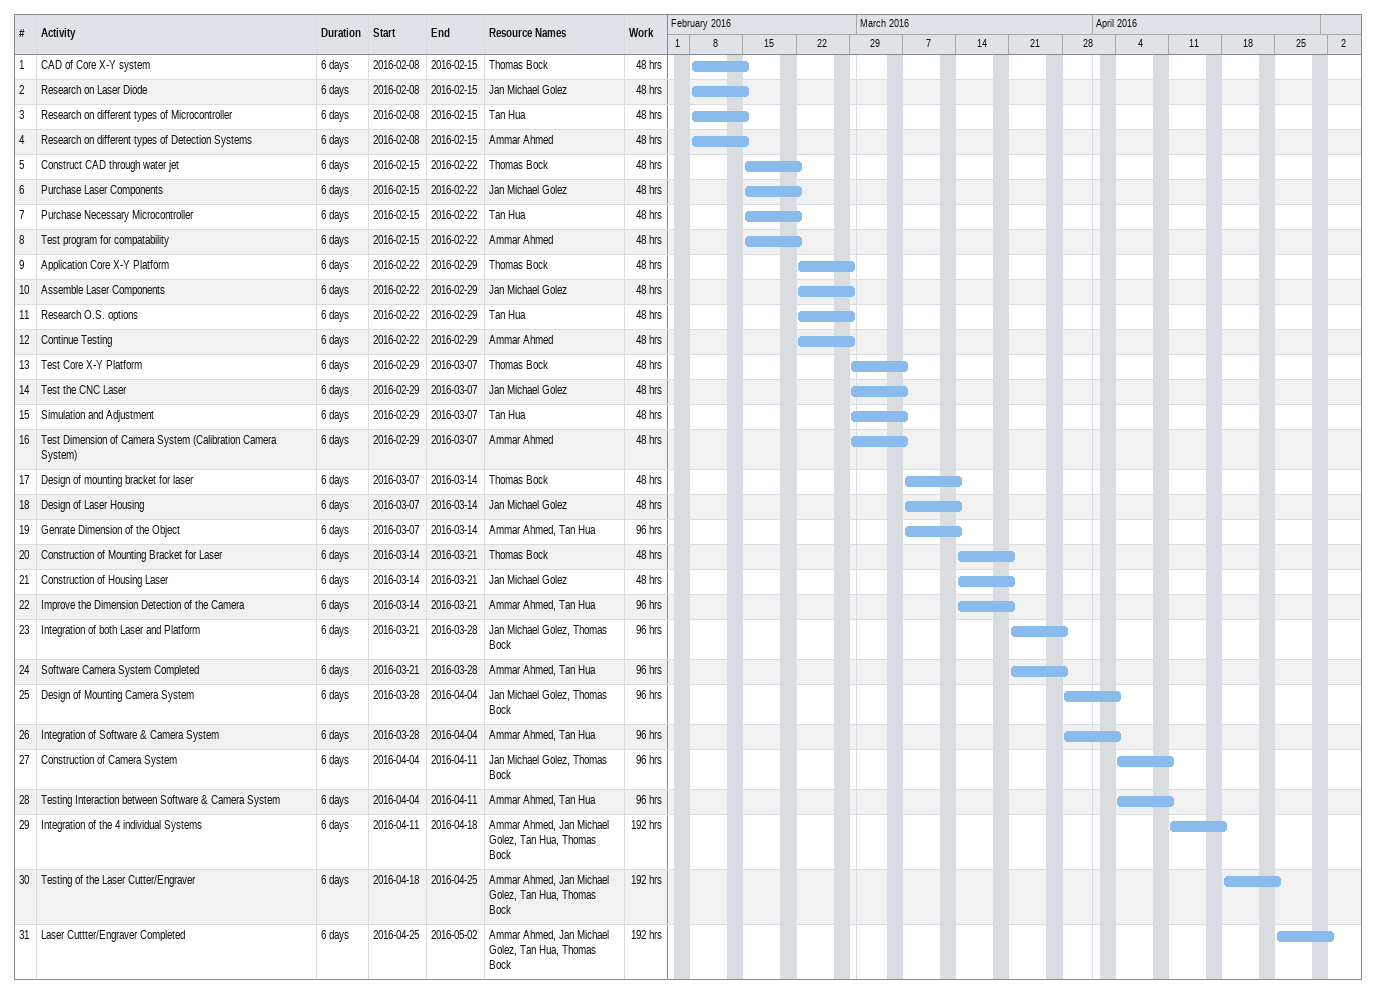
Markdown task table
| ID | Task | Duration | Start | Finish | Resources | Work (h) |
|---|---|---|---|---|---|---|
| 1 | CAD of Core X-Y system | 6d | 2016-02-08 | 2016-02-15 | Thomas Bock | 48 |
| 2 | Research on Laser Diode | 6d | 2016-02-08 | 2016-02-15 | Jan Michael Golez | 48 |
| 3 | Research on different types of Microcontroller | 6d | 2016-02-08 | 2016-02-15 | Tan Hua | 48 |
| 4 | Research on different types of Detection Systems | 6d | 2016-02-08 | 2016-02-15 | Ammar Ahmed | 48 |
| 5 | Construct CAD through water jet | 6d | 2016-02-15 | 2016-02-22 | Thomas Bock | 48 |
| 6 | Purchase Laser Components | 6d | 2016-02-15 | 2016-02-22 | Jan Michael Golez | 48 |
| 7 | Purchase Necessary Microcontroller | 6d | 2016-02-15 | 2016-02-22 | Tan Hua | 48 |
| 8 | Test program for compatability | 6d | 2016-02-15 | 2016-02-22 | Ammar Ahmed | 48 |
| 9 | Application Core X-Y Platform | 6d | 2016-02-22 | 2016-02-29 | Thomas Bock | 48 |
| 10 | Assemble Laser Components | 6d | 2016-02-22 | 2016-02-29 | Jan Michael Golez | 48 |
| 11 | Research O.S. options | 6d | 2016-02-22 | 2016-02-29 | Tan Hua | 48 |
| 12 | Continue Testing | 6d | 2016-02-22 | 2016-02-29 | Ammar Ahmed | 48 |
| 13 | Test Core X-Y Platform | 6d | 2016-02-29 | 2016-03-07 | Thomas Bock | 48 |
| 14 | Test the CNC Laser | 6d | 2016-02-29 | 2016-03-07 | Jan Michael Golez | 48 |
| 15 | Simulation and Adjustment | 6d | 2016-02-29 | 2016-03-07 | Tan Hua | 48 |
| 16 | Test Dimension of Camera System (Calibration Camera System) | 6d | 2016-02-29 | 2016-03-07 | Ammar Ahmed | 48 |
| 17 | Design of mounting bracket for laser | 6d | 2016-03-07 | 2016-03-14 | Thomas Bock | 48 |
| 18 | Design of Laser Housing | 6d | 2016-03-07 | 2016-03-14 | Jan Michael Golez | 48 |
| 19 | Genrate Dimension of the Object | 6d | 2016-03-07 | 2016-03-14 | Ammar Ahmed, Tan Hua | 96 |
| 20 | Construction of Mounting Bracket for Laser | 6d | 2016-03-14 | 2016-03-21 | Thomas Bock | 48 |
| 21 | Construction of Housing Laser | 6d | 2016-03-14 | 2016-03-21 | Jan Michael Golez | 48 |
| 22 | Improve the Dimension Detection of the Camera | 6d | 2016-03-14 | 2016-03-21 | Ammar Ahmed, Tan Hua | 96 |
| 23 | Integration of both Laser and Platform | 6d | 2016-03-21 | 2016-03-28 | Jan Michael Golez, Thomas Bock | 96 |
| 24 | Software Camera System Completed | 6d | 2016-03-21 | 2016-03-28 | Ammar Ahmed, Tan Hua | 96 |
| 25 | Design of Mounting Camera System | 6d | 2016-03-28 | 2016-04-04 | Jan Michael Golez, Thomas Bock | 96 |
| 26 | Integration of Software & Camera System | 6d | 2016-03-28 | 2016-04-04 | Ammar Ahmed, Tan Hua | 96 |
| 27 | Construction of Camera System | 6d | 2016-04-04 | 2016-04-11 | Jan Michael Golez, Thomas Bock | 96 |
| 28 | Testing Interaction between Software & Camera System | 6d | 2016-04-04 | 2016-04-11 | Ammar Ahmed, Tan Hua | 96 |
| 29 | Integration of the 4 individual Systems | 6d | 2016-04-11 | 2016-04-18 | Ammar Ahmed, Jan Michael Golez, Tan Hua, Thomas Bock | 192 |
| 30 | Testing of the Laser Cutter/Engraver | 6d | 2016-04-18 | 2016-04-25 | Ammar Ahmed, Jan Michael Golez, Tan Hua, Thomas Bock | 192 |
| 31 | Laser Cuttter/Engraver Completed | 6d | 2016-04-25 | 2016-05-02 | Ammar Ahmed, Jan Michael Golez, Tan Hua, Thomas Bock | 192 |
